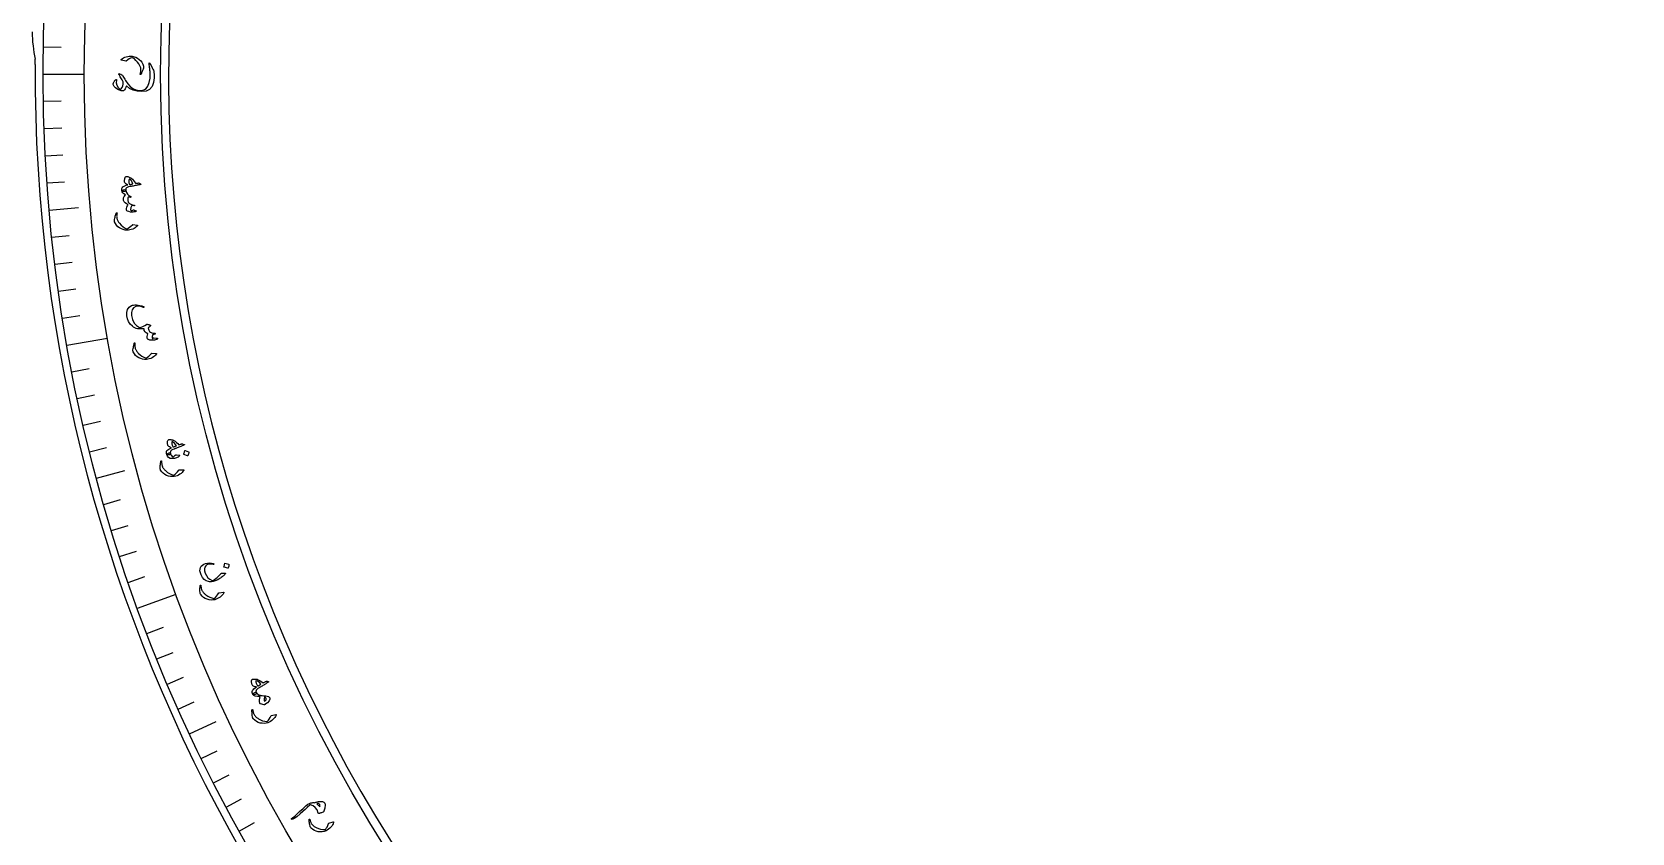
# Model space of a CAD drawing. Header units: millimetres. Extents: x -83 to 83, y -82 to 91.
# Drawn here: x -82.7 to 1.4, y -39.9 to 2.2 of the extents above; entities that cross this region are included whole.
import ezdxf

# ---------------------------------------------------------------- set-up
doc = ezdxf.new("R2010")
doc.units = ezdxf.units.MM
for name, color, linetype in [('CUT_INNER', 6, 'Continuous'), ('CUT_OUTER', 1, 'Continuous'), ('ENGRAVE', 7, 'Continuous'), ('ENGRAVE_FINE', 8, 'Continuous'), ('TEXT', 5, 'Continuous')]:
    doc.layers.add(name, color=color, linetype=linetype)

msp = doc.modelspace()

# ---------------------------------------------------------------- linework, layer by layer
at = {"layer": 'CUT_INNER'}
for centre, radius, start, end in [((-0.0003, -0.0001), 75.4873, 92.267929, 240.117327), ((0, 0), 75.4875, 240.117188, 87.539063)]:
    msp.add_arc(centre, radius, start, end, dxfattribs=at)
at = {"layer": 'CUT_OUTER'}
msp.add_lwpolyline([(-82.4984, 0.5062), (-82.496, 0.7734)], dxfattribs=at)
for centre, radius, start, end in [((-74.5003, 2.4412), 8.1677, 181.62066, 191.781966), ((0, 0), 82.5, 179.648438, 0)]:
    msp.add_arc(centre, radius, start, end, dxfattribs=at)
at = {"layer": 'ENGRAVE'}
for points in [[(-82.0793, 0), (-79.9194, 0)], [(-81.7669, -7.1537), (-80.23, -7.0192)], [(-80.8323, -14.2529), (-78.7052, -13.8779)], [(-79.2825, -21.2437), (-77.7923, -20.8444)], [(-77.1293, -28.0728), (-75.0997, -27.334)], [(-74.3891, -34.6882), (-72.9909, -34.0362)]]:
    msp.add_lwpolyline(points, dxfattribs=at)
for radius in [82.0793, 79.9194, 75.9082]:
    msp.add_circle((0, 0), radius, dxfattribs=at)
at = {"layer": 'ENGRAVE_FINE'}
for points in [[(-82.0667, 1.4325), (-81.1412, 1.4163)], [(-82.0667, -1.4325), (-81.1412, -1.4163)], [(-82.0292, -2.8645), (-81.1042, -2.8322)], [(-81.9668, -4.2957), (-81.0424, -4.2473)], [(-81.8793, -5.7256), (-80.9559, -5.661)], [(-81.6296, -8.5796), (-80.709, -8.4829)], [(-81.4674, -10.0029), (-80.5487, -9.8901)], [(-81.2805, -11.4232), (-80.3638, -11.2944)], [(-81.0687, -12.84), (-80.1545, -12.6952)], [(-80.5712, -15.6615), (-79.6626, -15.4848)], [(-80.2856, -17.0652), (-79.3802, -16.8728)], [(-79.9756, -18.4638), (-79.0736, -18.2556)], [(-79.6411, -19.8568), (-78.743, -19.6328)], [(-78.8996, -22.6241), (-78.0098, -22.369)], [(-78.4928, -23.9977), (-77.6076, -23.727)], [(-78.062, -25.3639), (-77.1817, -25.0778)], [(-77.6075, -26.7224), (-76.7322, -26.421)], [(-76.6276, -29.4146), (-75.7634, -29.0828)], [(-76.1026, -30.7474), (-75.2443, -30.4007)], [(-75.5543, -32.0709), (-74.7023, -31.7092)], [(-74.9831, -33.3846), (-74.1375, -33.0081)], [(-73.7723, -35.9812), (-72.9404, -35.5754)], [(-73.1331, -37.2632), (-72.3084, -36.843)], [(-72.4717, -38.5339), (-71.6544, -38.0993)], [(-71.7881, -39.7928), (-70.9785, -39.344)]]:
    msp.add_lwpolyline(points, dxfattribs=at)
at = {"layer": 'TEXT'}
for points in [[(-77.9707, 0.7323), (-77.9749, 0.7336), (-77.9782, 0.7352), (-77.9806, 0.7371), (-77.9822, 0.7393), (-77.9827, 0.7458), (-77.9797, 0.7538), (-77.9733, 0.7631), (-77.9634, 0.7739), (-77.9129, 0.8155), (-77.8547, 0.8513), (-77.7887, 0.8812), (-77.7151, 0.9052), (-77.6358, 0.9235), (-77.5578, 0.9344), (-77.481, 0.9378), (-77.4055, 0.9337), (-77.3063, 0.9121), (-77.2112, 0.8775), (-77.1203, 0.8299), (-77.0335, 0.7692), (-76.955, 0.697), (-76.8913, 0.6149), (-76.8422, 0.5227), (-76.8078, 0.4205), (-76.802, 0.3931), (-76.8006, 0.3658), (-76.8034, 0.3384), (-76.8106, 0.3111), (-76.8331, 0.2481), (-76.854, 0.1913), (-76.8732, 0.1405), (-76.8908, 0.0958), (-76.9068, 0.0574), (-76.9211, 0.0254), (-76.9339, -0.0002), (-76.9451, -0.0194), (-76.9485, -0.0234), (-76.952, -0.0263), (-76.9554, -0.028), (-76.9589, -0.0285), (-76.9634, -0.0281), (-76.9676, -0.0268), (-76.9714, -0.0247), (-76.9751, -0.0217), (-76.9778, -0.0178), (-76.9791, -0.0131), (-76.9789, -0.0076), (-76.9774, -0.0011), (-76.9668, 0.038), (-76.958, 0.0754), (-76.9511, 0.111), (-76.9461, 0.145), (-76.9429, 0.1775), (-76.9416, 0.2089), (-76.9422, 0.2392), (-76.9446, 0.2683), (-76.9492, 0.2973), (-76.9562, 0.3274), (-76.9656, 0.3585), (-76.9775, 0.3906), (-76.992, 0.4237), (-77.0092, 0.4579), (-77.0291, 0.4931), (-77.0517, 0.5293), (-77.1245, 0.6312), (-77.2036, 0.7188), (-77.2891, 0.792), (-77.3811, 0.8507), (-77.3885, 0.8546), (-77.3972, 0.8567), (-77.407, 0.8571), (-77.4179, 0.8557), (-77.483, 0.8323), (-77.5553, 0.7951), (-77.635, 0.7441), (-77.722, 0.6792), (-77.7275, 0.6764), (-77.7324, 0.6747), (-77.7367, 0.6741), (-77.7405, 0.6747)], [(-78.3873, -0.5873), (-78.3973, -0.5509), (-78.397, -0.5112), (-78.3863, -0.4682), (-78.3652, -0.422), (-78.3515, -0.3985), (-78.3375, -0.3769), (-78.3234, -0.3571), (-78.3091, -0.3393), (-78.2948, -0.3233), (-78.2807, -0.3092), (-78.2667, -0.297), (-78.2528, -0.2868), (-78.2393, -0.2799), (-78.2309, -0.2826), (-78.2277, -0.2949), (-78.2296, -0.3169), (-78.2381, -0.4558), (-78.2073, -0.5842), (-78.1371, -0.7021), (-78.0276, -0.8092), (-78.0205, -0.8122), (-78.0132, -0.812), (-78.0056, -0.8086), (-77.9977, -0.802), (-77.9354, -0.7169), (-77.8943, -0.6252), (-77.8746, -0.5269), (-77.8761, -0.4217), (-77.8799, -0.4028), (-77.889, -0.3785), (-77.9033, -0.3486), (-77.9227, -0.3133), (-77.9622, -0.249), (-77.997, -0.1921), (-78.0271, -0.1427), (-78.0525, -0.1007), (-78.0733, -0.0663), (-78.0895, -0.0394), (-78.101, -0.02), (-78.108, -0.0081), (-78.1133, 0.0088), (-78.1085, 0.018), (-78.0937, 0.0193), (-78.0687, 0.0127), (-78.0033, -0.0123), (-77.9545, -0.0341), (-77.9225, -0.0527), (-77.9072, -0.0682), (-77.8846, -0.1158), (-77.8583, -0.1661), (-77.8284, -0.219), (-77.7948, -0.2747), (-77.7576, -0.333), (-77.7167, -0.3941), (-77.6722, -0.4577), (-77.624, -0.524), (-77.5043, -0.6566), (-77.3642, -0.7564), (-77.2038, -0.8236), (-77.0233, -0.8582), (-76.9253, -0.8589), (-76.8343, -0.8425), (-76.7504, -0.8091), (-76.6737, -0.7588), (-76.5712, -0.6344), (-76.5019, -0.4523), (-76.4651, -0.2126), (-76.4605, 0.0851), (-76.4633, 0.1311), (-76.4672, 0.1807), (-76.4723, 0.2338), (-76.4784, 0.2905), (-76.4858, 0.3506), (-76.4946, 0.414), (-76.5047, 0.4806), (-76.5162, 0.5506), (-76.5174, 0.5627), (-76.5166, 0.5716), (-76.5139, 0.5774), (-76.5091, 0.5801), (-76.4858, 0.5687), (-76.4507, 0.5235), (-76.4036, 0.4445), (-76.3444, 0.3319), (-76.312, 0.2635), (-76.2878, 0.2037), (-76.2719, 0.1525), (-76.2643, 0.1098), (-76.2523, -0.0492), (-76.2503, -0.1934), (-76.2585, -0.323), (-76.277, -0.438), (-76.3578, -0.6554), (-76.488, -0.8091), (-76.668, -0.8992), (-76.898, -0.9253), (-77.1401, -0.9022), (-77.354, -0.8447), (-77.5397, -0.7527), (-77.697, -0.626), (-77.7335, -0.7096), (-77.7707, -0.7777), (-77.8085, -0.8303), (-77.847, -0.8674), (-77.8626, -0.8776), (-77.8797, -0.8845), (-77.8983, -0.8884), (-77.9183, -0.889), (-77.9723, -0.8817), (-78.0235, -0.87), (-78.0719, -0.8538), (-78.1174, -0.8333), (-78.2091, -0.7788), (-78.2846, -0.7195), (-78.344, -0.6557), (-78.3873, -0.5873)], [(-76.9595, -5.7745), (-76.9441, -5.7869), (-76.9415, -5.7973), (-76.9519, -5.8058), (-76.9751, -5.8124), (-76.9892, -5.8151), (-77.0087, -5.819), (-77.0337, -5.8242), (-77.064, -5.8307), (-77.1, -5.8383), (-77.142, -5.8469), (-77.19, -5.8566), (-77.244, -5.8673), (-77.2971, -5.8779), (-77.3446, -5.8874), (-77.3865, -5.8957), (-77.4229, -5.9029), (-77.4537, -5.9089), (-77.4785, -5.9138), (-77.4975, -5.9174), (-77.5107, -5.92), (-77.5937, -5.9382), (-77.6575, -5.9602), (-77.7022, -5.9859), (-77.7279, -6.0154), (-77.7372, -6.0356), (-77.7424, -6.0595), (-77.7435, -6.0871), (-77.7406, -6.1185), (-77.7422, -6.1374), (-77.7501, -6.1524), (-77.7644, -6.1635), (-77.7851, -6.1708), (-77.8104, -6.1749), (-77.8362, -6.176), (-77.8625, -6.1743), (-77.8894, -6.1698), (-77.9125, -6.163), (-77.9299, -6.155), (-77.9416, -6.1456), (-77.9477, -6.1348), (-77.9518, -6.0742), (-77.945, -6.0212), (-77.927, -5.9758), (-77.8981, -5.9379), (-77.8539, -5.9047), (-77.7947, -5.8755), (-77.7204, -5.8505), (-77.631, -5.8295), (-77.6885, -5.8011), (-77.7342, -5.7712), (-77.7682, -5.7398), (-77.7905, -5.7069), (-77.7995, -5.6796), (-77.8047, -5.647), (-77.8058, -5.6092), (-77.803, -5.5663), (-77.7961, -5.5207), (-77.787, -5.4822), (-77.7756, -5.4508), (-77.7619, -5.4265), (-77.7444, -5.4064), (-77.7256, -5.3927), (-77.7054, -5.3852), (-77.684, -5.384), (-77.6568, -5.3875), (-77.6266, -5.3945), (-77.5932, -5.405), (-77.5566, -5.4191), (-77.5198, -5.435), (-77.4903, -5.4491), (-77.4682, -5.4614), (-77.4534, -5.4719), (-77.3919, -5.5317), (-77.3334, -5.5972), (-77.2779, -5.6687), (-77.2254, -5.7461), (-77.1814, -5.7398), (-77.1435, -5.7348), (-77.1115, -5.7311), (-77.0855, -5.7288), (-77.0635, -5.7284), (-77.0437, -5.7308), (-77.026, -5.736), (-77.0103, -5.7439)], [(-77.3645, -5.7726), (-77.3993, -5.6915), (-77.4397, -5.6234), (-77.4857, -5.5684), (-77.5375, -5.5264), (-77.5443, -5.5239), (-77.5503, -5.5245), (-77.5556, -5.5282), (-77.56, -5.535), (-77.5686, -5.5597), (-77.5745, -5.5863), (-77.5779, -5.6148), (-77.5787, -5.6451), (-77.5768, -5.6772), (-77.5724, -5.7111), (-77.5653, -5.7469), (-77.5557, -5.7845), (-77.5534, -5.7903), (-77.5496, -5.7962), (-77.5444, -5.8024), (-77.5377, -5.8086), (-77.5189, -5.8059), (-77.4994, -5.8026), (-77.479, -5.7988), (-77.4577, -5.7946), (-77.4357, -5.7898), (-77.4128, -5.7846), (-77.3891, -5.7788), (-77.3645, -5.7726)], [(-77.1966, -7.1949), (-77.1926, -7.1996), (-77.1932, -7.2056), (-77.1984, -7.2128), (-77.208, -7.2214), (-77.2247, -7.2312), (-77.2491, -7.2397), (-77.2812, -7.2469), (-77.3209, -7.2528), (-77.3662, -7.2578), (-77.4107, -7.2595), (-77.4543, -7.2579), (-77.497, -7.2531), (-77.581, -7.2351), (-77.6422, -7.212), (-77.6807, -7.1839), (-77.6965, -7.1508), (-77.6992, -7.0693), (-77.6849, -6.9923), (-77.6536, -6.9199), (-77.6053, -6.8522), (-77.694, -6.8165), (-77.7647, -6.771), (-77.8174, -6.7157), (-77.8521, -6.6506), (-77.8644, -6.5802), (-77.8527, -6.507), (-77.8167, -6.4309), (-77.7566, -6.352), (-77.8369, -6.2987), (-77.8955, -6.2447), (-77.9325, -6.1901), (-77.9477, -6.1348), (-77.9422, -6.1231), (-77.9241, -6.1109), (-77.8933, -6.0983), (-77.8497, -6.0853), (-77.8063, -6.0784), (-77.7736, -6.0817), (-77.7518, -6.095), (-77.7406, -6.1185), (-77.7082, -6.223), (-77.654, -6.3123), (-77.578, -6.3864), (-77.4804, -6.4452), (-77.4751, -6.4484), (-77.4712, -6.4519), (-77.4687, -6.4559), (-77.4676, -6.4603), (-77.4677, -6.4658), (-77.469, -6.4709), (-77.4715, -6.4754), (-77.4752, -6.4795), (-77.4874, -6.4827), (-77.5088, -6.4794), (-77.5394, -6.4696), (-77.5793, -6.4534), (-77.6066, -6.4813), (-77.625, -6.5227), (-77.6344, -6.5776), (-77.6348, -6.6459), (-77.6099, -6.7289), (-77.5458, -6.7977), (-77.4427, -6.8522), (-77.3006, -6.8924), (-77.2933, -6.8943), (-77.288, -6.897), (-77.2847, -6.9005), (-77.2833, -6.9047), (-77.2833, -6.9112), (-77.2845, -6.9169), (-77.287, -6.9219), (-77.2906, -6.9262), (-77.2961, -6.9295), (-77.3017, -6.9318), (-77.3074, -6.9329), (-77.3132, -6.9328), (-77.4118, -6.9185), (-77.4332, -6.9475), (-77.4513, -6.9817), (-77.466, -7.0211), (-77.4773, -7.0657), (-77.4833, -7.1087), (-77.4825, -7.141), (-77.4749, -7.1624), (-77.4604, -7.1731), (-77.4397, -7.1751), (-77.4109, -7.1703), (-77.374, -7.1586), (-77.3291, -7.1401), (-77.3158, -7.1414), (-77.2893, -7.1509), (-77.2495, -7.1688), (-77.1966, -7.1949)], [(-77.1364, -7.9496), (-77.1321, -7.9504), (-77.1287, -7.9517), (-77.126, -7.9533), (-77.1242, -7.9553), (-77.123, -7.9616), (-77.125, -7.9698), (-77.1304, -7.9798), (-77.139, -7.9915), (-77.1845, -8.0385), (-77.2382, -8.0805), (-77.3003, -8.1178), (-77.3707, -8.1501), (-77.4473, -8.1776), (-77.5235, -8.1976), (-77.5993, -8.21), (-77.6748, -8.2148), (-77.7759, -8.2048), (-77.8744, -8.181), (-77.9703, -8.1434), (-78.0635, -8.092), (-78.1497, -8.0277), (-78.2223, -7.9513), (-78.2812, -7.8628), (-78.3265, -7.7623), (-78.3351, -7.735), (-78.3395, -7.7073), (-78.3395, -7.6791), (-78.3352, -7.6505), (-78.3192, -7.5841), (-78.3042, -7.5241), (-78.2902, -7.4705), (-78.2771, -7.4233), (-78.2649, -7.3827), (-78.2537, -7.3488), (-78.2434, -7.3215), (-78.2341, -7.301), (-78.231, -7.2966), (-78.2279, -7.2934), (-78.2246, -7.2913), (-78.2212, -7.2904), (-78.2167, -7.2904), (-78.2124, -7.2913), (-78.2083, -7.2932), (-78.2045, -7.2959), (-78.2014, -7.2995), (-78.1996, -7.3042), (-78.1992, -7.3099), (-78.2002, -7.3165), (-78.207, -7.3573), (-78.2121, -7.3961), (-78.2155, -7.433), (-78.2172, -7.468), (-78.2171, -7.5014), (-78.2153, -7.5334), (-78.2116, -7.5641), (-78.2063, -7.5934), (-78.1987, -7.6225), (-78.1886, -7.6523), (-78.176, -7.6829), (-78.1608, -7.7143), (-78.1429, -7.7464), (-78.1222, -7.7792), (-78.0986, -7.8128), (-78.0722, -7.8471), (-77.9887, -7.9423), (-77.9002, -8.0219), (-77.8069, -8.0859), (-77.7087, -8.1344), (-77.7009, -8.1374), (-77.6921, -8.1385), (-77.6823, -8.1378), (-77.6715, -8.1352), (-77.6097, -8.1043), (-77.5421, -8.0588), (-77.4687, -7.9989), (-77.3895, -7.9246), (-77.3843, -7.9212), (-77.3796, -7.919), (-77.3754, -7.918), (-77.3716, -7.9181)], [(-76.096, -13.8781), (-76.0853, -13.8802), (-76.0773, -13.884), (-76.0719, -13.8894), (-76.0692, -13.8965), (-76.0686, -13.9062), (-76.0705, -13.9148), (-76.075, -13.9225), (-76.082, -13.9292), (-76.108, -13.9472), (-76.1415, -13.9628), (-76.1824, -13.976), (-76.2309, -13.9868), (-76.3115, -13.9965), (-76.39, -13.9955), (-76.4663, -13.9839), (-76.5405, -13.9615), (-76.559, -13.9525), (-76.574, -13.9418), (-76.5855, -13.9292), (-76.5935, -13.9148), (-76.6071, -13.8599), (-76.6082, -13.7983), (-76.5965, -13.7301), (-76.5723, -13.6553), (-76.6613, -13.6117), (-76.7258, -13.5529), (-76.7656, -13.4788), (-76.7808, -13.3894), (-76.8293, -13.3948), (-76.8761, -13.3987), (-76.9213, -13.4009), (-76.9649, -13.4015), (-77.0071, -13.4006), (-77.0483, -13.3981), (-77.0885, -13.3941), (-77.1276, -13.3886), (-77.1992, -13.3724), (-77.2673, -13.3455), (-77.332, -13.308), (-77.3933, -13.2597), (-77.5042, -13.141), (-77.5901, -13.0098), (-77.6509, -12.8662), (-77.6865, -12.7104), (-77.6915, -12.5292), (-77.6518, -12.379), (-77.5674, -12.2601), (-77.4386, -12.1725), (-77.3899, -12.1557), (-77.3308, -12.145), (-77.2615, -12.1403), (-77.1819, -12.1415), (-77.0936, -12.1498), (-77.0004, -12.1663), (-76.9025, -12.191), (-76.7997, -12.2239), (-76.7931, -12.2268), (-76.7881, -12.2308), (-76.7847, -12.236), (-76.7828, -12.2422), (-76.7823, -12.2487), (-76.7832, -12.2546), (-76.7853, -12.2597), (-76.7886, -12.2642), (-76.7941, -12.2677), (-76.8001, -12.2695), (-76.8066, -12.2697), (-76.8137, -12.2682), (-76.95, -12.2273), (-77.0604, -12.2044), (-77.1448, -12.1996), (-77.2033, -12.213), (-77.3244, -12.2915), (-77.4046, -12.3979), (-77.4436, -12.5321), (-77.4414, -12.6939), (-77.3909, -12.9124), (-77.304, -13.0898), (-77.1811, -13.226), (-77.0222, -13.3208), (-76.9311, -13.3046), (-76.8373, -13.273), (-76.7409, -13.226), (-76.6419, -13.1637), (-76.6321, -13.1563), (-76.6229, -13.1517), (-76.6144, -13.1498), (-76.6067, -13.1507), (-76.5792, -13.1585), (-76.5534, -13.1661), (-76.5293, -13.1733), (-76.5068, -13.1803), (-76.4862, -13.187), (-76.4679, -13.1934), (-76.4518, -13.1997), (-76.438, -13.2058), (-76.4319, -13.2096), (-76.4289, -13.2142), (-76.429, -13.2196), (-76.4322, -13.2258), (-76.4348, -13.2292), (-76.439, -13.234), (-76.4446, -13.2402), (-76.4518, -13.2479), (-76.4605, -13.2567), (-76.4708, -13.2664), (-76.4827, -13.2769), (-76.4963, -13.2883), (-76.5222, -13.3113), (-76.5406, -13.33), (-76.5515, -13.3444), (-76.555, -13.3547), (-76.5496, -13.4146), (-76.5292, -13.4719), (-76.4936, -13.5265), (-76.443, -13.5784), (-76.4125, -13.595), (-76.365, -13.6084), (-76.3005, -13.6183), (-76.2191, -13.6249), (-76.2113, -13.6256), (-76.2044, -13.6282), (-76.1984, -13.6326), (-76.1931, -13.639), (-76.1894, -13.6452), (-76.1874, -13.6514), (-76.1871, -13.6576), (-76.1887, -13.6638), (-76.2013, -13.675), (-76.2274, -13.683), (-76.267, -13.688), (-76.32, -13.6897), (-76.3399, -13.7405), (-76.3495, -13.7927), (-76.3489, -13.8462), (-76.338, -13.9012), (-76.3216, -13.8974), (-76.3085, -13.8928), (-76.2988, -13.8874), (-76.2924, -13.8812), (-76.2867, -13.8743), (-76.2805, -13.8696), (-76.2739, -13.8673), (-76.2668, -13.8671)], [(-76.1402, -14.6931), (-76.1359, -14.6935), (-76.1323, -14.6945), (-76.1296, -14.6958), (-76.1276, -14.6976), (-76.1258, -14.7039), (-76.1271, -14.7122), (-76.1316, -14.7226), (-76.1392, -14.735), (-76.1803, -14.7858), (-76.2302, -14.8324), (-76.2887, -14.875), (-76.356, -14.9134), (-76.4299, -14.9475), (-76.504, -14.9741), (-76.5785, -14.9931), (-76.6532, -15.0045), (-76.7548, -15.0034), (-76.855, -14.9884), (-76.9538, -14.9593), (-77.0512, -14.9163), (-77.1428, -14.8598), (-77.2218, -14.7901), (-77.2883, -14.7072), (-77.3422, -14.611), (-77.3532, -14.5846), (-77.3599, -14.5573), (-77.3624, -14.5293), (-77.3606, -14.5004), (-77.3506, -14.4328), (-77.3409, -14.3718), (-77.3316, -14.3171), (-77.3227, -14.269), (-77.3141, -14.2275), (-77.306, -14.1927), (-77.2981, -14.1646), (-77.2907, -14.1434), (-77.288, -14.1387), (-77.2851, -14.1352), (-77.282, -14.1329), (-77.2787, -14.1317), (-77.2742, -14.1313), (-77.2699, -14.1318), (-77.2657, -14.1333), (-77.2616, -14.1357), (-77.2582, -14.139), (-77.256, -14.1435), (-77.2551, -14.1491), (-77.2555, -14.1559), (-77.2587, -14.197), (-77.2604, -14.2362), (-77.2605, -14.2732), (-77.2591, -14.3082), (-77.2561, -14.3415), (-77.2515, -14.3732), (-77.2452, -14.4035), (-77.2372, -14.4322), (-77.2272, -14.4605), (-77.2145, -14.4893), (-77.1992, -14.5187), (-77.1814, -14.5486), (-77.1607, -14.579), (-77.1372, -14.6099), (-77.1108, -14.6413), (-77.0814, -14.6731), (-76.9899, -14.7606), (-76.8947, -14.8321), (-76.7962, -14.8877), (-76.6941, -14.9274), (-76.6861, -14.9297), (-76.6772, -14.9301), (-76.6675, -14.9285), (-76.657, -14.9249), (-76.5981, -14.8887), (-76.5347, -14.8375), (-76.4669, -14.7714), (-76.3945, -14.6904), (-76.3897, -14.6865), (-76.3852, -14.6839), (-76.3811, -14.6825), (-76.3773, -14.6824)], [(-74.6795, -19.4698), (-74.6622, -19.4792), (-74.6578, -19.489), (-74.6665, -19.4992), (-74.6881, -19.5099), (-74.7015, -19.515), (-74.72, -19.5224), (-74.7436, -19.5319), (-74.7723, -19.5437), (-74.8064, -19.5577), (-74.8461, -19.5737), (-74.8916, -19.5918), (-74.9428, -19.6121), (-74.9931, -19.632), (-75.0382, -19.6498), (-75.078, -19.6655), (-75.1125, -19.6791), (-75.1416, -19.6905), (-75.1652, -19.6998), (-75.1833, -19.7068), (-75.1958, -19.7117), (-75.2741, -19.7444), (-75.333, -19.7775), (-75.3724, -19.8108), (-75.3923, -19.8445), (-75.3979, -19.866), (-75.3987, -19.8904), (-75.3949, -19.9178), (-75.3864, -19.9482), (-75.3846, -19.967), (-75.3897, -19.9832), (-75.4018, -19.9967), (-75.4208, -20.0076), (-75.445, -20.0161), (-75.4701, -20.0219), (-75.4963, -20.0249), (-75.5236, -20.0253), (-75.5475, -20.0228), (-75.5661, -20.0179), (-75.5793, -20.0108), (-75.5872, -20.0013), (-75.6021, -19.9424), (-75.6049, -19.889), (-75.5954, -19.8411), (-75.5737, -19.7987), (-75.5362, -19.7581), (-75.4831, -19.7188), (-75.4145, -19.6808), (-75.3303, -19.6442), (-75.392, -19.6266), (-75.4424, -19.6053), (-75.4814, -19.5805), (-75.5092, -19.5521), (-75.523, -19.5269), (-75.5339, -19.4958), (-75.5418, -19.4588), (-75.5467, -19.416), (-75.5481, -19.3699), (-75.546, -19.3304), (-75.5404, -19.2975), (-75.5314, -19.2712), (-75.5177, -19.2483), (-75.5016, -19.2314), (-75.4832, -19.2204), (-75.4623, -19.2154), (-75.435, -19.2139), (-75.4039, -19.2154), (-75.3692, -19.2198), (-75.3307, -19.2271), (-75.2916, -19.2362), (-75.2601, -19.2448), (-75.2361, -19.2529), (-75.2197, -19.2606), (-75.1485, -19.3083), (-75.0792, -19.3624), (-75.0118, -19.4228), (-74.9462, -19.4894), (-74.9041, -19.4754), (-74.8677, -19.4637), (-74.8369, -19.4543), (-74.8117, -19.4474), (-74.7902, -19.4431), (-74.7702, -19.4419), (-74.7519, -19.4438), (-74.7351, -19.4487)], [(-75.0784, -19.5405), (-75.1271, -19.4669), (-75.1791, -19.4072), (-75.2342, -19.3613), (-75.2926, -19.3293), (-75.2998, -19.328), (-75.3056, -19.3296), (-75.3101, -19.3342), (-75.3133, -19.3417), (-75.3172, -19.3676), (-75.3184, -19.3949), (-75.3166, -19.4234), (-75.3119, -19.4534), (-75.3043, -19.4846), (-75.2939, -19.5173), (-75.2805, -19.5512), (-75.2643, -19.5865), (-75.261, -19.5917), (-75.2562, -19.5969), (-75.25, -19.602), (-75.2423, -19.607), (-75.2243, -19.6009), (-75.2057, -19.5941), (-75.1863, -19.5868), (-75.1661, -19.5788), (-75.1453, -19.5702), (-75.1237, -19.5609), (-75.1014, -19.551), (-75.0784, -19.5405)], [(-75.081, -20.0105), (-74.9262, -20.0359), (-74.9085, -20.041), (-74.9005, -20.0493), (-74.9021, -20.0607), (-74.9132, -20.0753), (-74.95, -20.1066), (-74.9898, -20.134), (-75.0325, -20.1574), (-75.0783, -20.1769), (-75.1274, -20.1923), (-75.1801, -20.2036), (-75.2365, -20.2109), (-75.2965, -20.214), (-75.402, -20.2026), (-75.4856, -20.1633), (-75.5474, -20.0962), (-75.5872, -20.0013), (-75.5831, -19.9881), (-75.5648, -19.9708), (-75.5324, -19.9495), (-75.4859, -19.9242), (-75.4601, -19.9137), (-75.4381, -19.9086), (-75.4196, -19.909), (-75.4048, -19.9148), (-75.3982, -19.9208), (-75.3929, -19.9284), (-75.389, -19.9375), (-75.3864, -19.9482), (-75.3681, -20.0096), (-75.3412, -20.0601), (-75.3059, -20.0996), (-75.2622, -20.1281), (-75.2591, -20.1291), (-75.2554, -20.1287), (-75.2513, -20.127), (-75.2466, -20.124), (-75.2174, -20.1068), (-75.1888, -20.0852), (-75.1608, -20.0594), (-75.1333, -20.0292), (-75.1227, -20.0189), (-75.1104, -20.0123), (-75.0965, -20.0095), (-75.081, -20.0105)], [(-74.4359, -19.8598), (-74.4323, -19.8618), (-74.4296, -19.8653), (-74.4277, -19.8701), (-74.4267, -19.8763), (-74.4328, -19.9239), (-74.4434, -19.9701), (-74.4585, -20.0149), (-74.4782, -20.0583), (-74.4817, -20.0629), (-74.4858, -20.0656), (-74.4904, -20.0664), (-74.4954, -20.0653), (-74.6927, -20.0067), (-74.6978, -20.0039), (-74.7001, -19.9992), (-74.6997, -19.9926), (-74.6964, -19.984), (-74.6937, -19.9765), (-74.6896, -19.9649), (-74.6843, -19.9491), (-74.6777, -19.9291), (-74.6699, -19.9046), (-74.6609, -19.8754), (-74.6509, -19.8414), (-74.6397, -19.8027), (-74.6375, -19.7974), (-74.6347, -19.7943), (-74.6314, -19.7934), (-74.6275, -19.7948)], [(-74.702, -20.8048), (-74.6976, -20.8049), (-74.694, -20.8056), (-74.6911, -20.8067), (-74.689, -20.8084), (-74.6867, -20.8144), (-74.6874, -20.8228), (-74.691, -20.8335), (-74.6975, -20.8466), (-74.7344, -20.9005), (-74.7803, -20.951), (-74.8352, -20.9981), (-74.8992, -21.0419), (-74.97, -21.0819), (-75.0418, -21.1144), (-75.1145, -21.1393), (-75.1881, -21.1567), (-75.2894, -21.1638), (-75.3905, -21.157), (-75.4913, -21.136), (-75.5919, -21.101), (-75.6877, -21.0521), (-75.7721, -20.989), (-75.8451, -20.9117), (-75.9066, -20.8203), (-75.9197, -20.7948), (-75.9286, -20.7682), (-75.9334, -20.7404), (-75.9339, -20.7115), (-75.9294, -20.6434), (-75.9247, -20.5817), (-75.9198, -20.5265), (-75.9148, -20.4778), (-75.9097, -20.4357), (-75.9043, -20.4004), (-75.8988, -20.3718), (-75.8931, -20.35), (-75.8908, -20.3451), (-75.8882, -20.3414), (-75.8853, -20.3388), (-75.8821, -20.3374), (-75.8777, -20.3366), (-75.8733, -20.3368), (-75.869, -20.3379), (-75.8647, -20.34), (-75.861, -20.343), (-75.8585, -20.3473), (-75.8572, -20.3529), (-75.857, -20.3596), (-75.8569, -20.4009), (-75.8554, -20.44), (-75.8526, -20.477), (-75.8483, -20.5118), (-75.8426, -20.5446), (-75.8354, -20.5759), (-75.8267, -20.6056), (-75.8165, -20.6336), (-75.8041, -20.661), (-75.7892, -20.6887), (-75.7716, -20.7167), (-75.7513, -20.7451), (-75.7283, -20.7737), (-75.7024, -20.8026), (-75.6735, -20.8317), (-75.6417, -20.8611), (-75.5433, -20.9409), (-75.4427, -21.0045), (-75.34, -21.0519), (-75.2351, -21.0832), (-75.2268, -21.0848), (-75.218, -21.0845), (-75.2084, -21.0821), (-75.1983, -21.0777), (-75.1425, -21.0369), (-75.0835, -20.9807), (-75.0212, -20.9093), (-74.9556, -20.8227), (-74.9511, -20.8185), (-74.9469, -20.8155), (-74.9428, -20.8138), (-74.9391, -20.8133)], [(-72.5131, -26.2769), (-72.5432, -26.3082), (-72.5751, -26.3396), (-72.6087, -26.371), (-72.6443, -26.4025), (-72.6819, -26.4339), (-72.7222, -26.465), (-72.765, -26.4959), (-72.8103, -26.5265), (-72.8561, -26.5552), (-72.9023, -26.5814), (-72.949, -26.6051), (-72.9962, -26.6261), (-73.0441, -26.6446), (-73.0926, -26.6607), (-73.142, -26.6742), (-73.192, -26.6852), (-73.246, -26.6929), (-73.2976, -26.6954), (-73.3468, -26.6927), (-73.3936, -26.6847), (-73.5091, -26.6417), (-73.6122, -26.5672), (-73.703, -26.4611), (-73.7812, -26.3236), (-73.8215, -26.2183), (-73.8406, -26.1202), (-73.8382, -26.0294), (-73.8145, -25.946), (-73.7715, -25.8745), (-73.7125, -25.815), (-73.6378, -25.7675), (-73.5473, -25.732), (-73.4457, -25.7104), (-73.3432, -25.7039), (-73.2396, -25.7126), (-73.1349, -25.7364), (-73.1221, -25.7415), (-73.1138, -25.7478), (-73.1098, -25.7554), (-73.1104, -25.7643), (-73.1147, -25.7739), (-73.1235, -25.7793), (-73.1368, -25.7805), (-73.1547, -25.7775), (-73.2815, -25.7617), (-73.3881, -25.7692), (-73.4746, -25.8002), (-73.5409, -25.8547), (-73.5839, -25.927), (-73.602, -26.0143), (-73.5952, -26.1165), (-73.5634, -26.2336), (-73.5007, -26.3663), (-73.4207, -26.4759), (-73.3235, -26.5621), (-73.2091, -26.625), (-73.2055, -26.6259), (-73.2008, -26.6257), (-73.195, -26.6245), (-73.188, -26.6223), (-73.1347, -26.5994), (-73.0756, -26.5648), (-73.0106, -26.5187), (-72.9397, -26.4609), (-72.9046, -26.4301), (-72.8722, -26.4009), (-72.8424, -26.3733), (-72.8152, -26.3473), (-72.7909, -26.3228), (-72.7696, -26.2997), (-72.7513, -26.2779), (-72.736, -26.2576), (-72.7278, -26.2477), (-72.7194, -26.2407), (-72.7109, -26.2367), (-72.7022, -26.2357), (-72.5183, -26.2423), (-72.5067, -26.245), (-72.502, -26.2516), (-72.5041, -26.2623), (-72.5131, -26.2769)], [(-72.3302, -25.7623), (-72.3265, -25.7641), (-72.3236, -25.7672), (-72.3213, -25.7719), (-72.3198, -25.778), (-72.322, -25.8258), (-72.3288, -25.8726), (-72.3404, -25.9183), (-72.3565, -25.963), (-72.3596, -25.9679), (-72.3634, -25.9709), (-72.3679, -25.9721), (-72.3731, -25.9714), (-72.5744, -25.9294), (-72.5797, -25.9271), (-72.5824, -25.9226), (-72.5824, -25.9159), (-72.5799, -25.9071), (-72.5777, -25.8995), (-72.5746, -25.8876), (-72.5706, -25.8715), (-72.5656, -25.851), (-72.5598, -25.8261), (-72.5532, -25.7963), (-72.5459, -25.7617), (-72.5379, -25.7224), (-72.5361, -25.7169), (-72.5336, -25.7136), (-72.5304, -25.7124), (-72.5263, -25.7134)], [(-72.6032, -27.2396), (-72.5989, -27.2393), (-72.5952, -27.2396), (-72.5922, -27.2405), (-72.59, -27.242), (-72.5872, -27.2478), (-72.5871, -27.2563), (-72.5898, -27.2672), (-72.5951, -27.2808), (-72.6272, -27.3377), (-72.6685, -27.3921), (-72.7191, -27.4438), (-72.779, -27.4929), (-72.8461, -27.539), (-72.9148, -27.5776), (-72.985, -27.6088), (-73.0568, -27.6325), (-73.1572, -27.6485), (-73.2585, -27.6504), (-73.3607, -27.6384), (-73.4639, -27.6122), (-73.5636, -27.5719), (-73.6532, -27.5164), (-73.7327, -27.4458), (-73.8019, -27.36), (-73.8172, -27.3358), (-73.8284, -27.3101), (-73.8355, -27.2828), (-73.8386, -27.2541), (-73.8401, -27.1858), (-73.8408, -27.1239), (-73.8407, -27.0685), (-73.84, -27.0196), (-73.8385, -26.9772), (-73.8363, -26.9415), (-73.8333, -26.9126), (-73.8295, -26.8903), (-73.8276, -26.8853), (-73.8254, -26.8814), (-73.8227, -26.8786), (-73.8196, -26.8768), (-73.8153, -26.8757), (-73.8109, -26.8755), (-73.8065, -26.8762), (-73.8021, -26.8779), (-73.7982, -26.8806), (-73.7953, -26.8847), (-73.7935, -26.8901), (-73.7927, -26.8968), (-73.789, -26.9379), (-73.7841, -26.9768), (-73.778, -27.0133), (-73.7708, -27.0476), (-73.7622, -27.0799), (-73.7523, -27.1104), (-73.7411, -27.1392), (-73.7284, -27.1662), (-73.7138, -27.1924), (-73.6964, -27.2187), (-73.6765, -27.2451), (-73.6538, -27.2716), (-73.6284, -27.2981), (-73.6, -27.3246), (-73.5687, -27.3511), (-73.5345, -27.3776), (-73.4295, -27.4485), (-73.3238, -27.5031), (-73.2173, -27.5414), (-73.11, -27.5634), (-73.1017, -27.5643), (-73.0929, -27.5632), (-73.0836, -27.56), (-73.0738, -27.5547), (-73.0218, -27.5092), (-72.9679, -27.4481), (-72.9121, -27.3715), (-72.8544, -27.2796), (-72.8502, -27.2749), (-72.8463, -27.2716), (-72.8424, -27.2695), (-72.8387, -27.2688)], [(-70.2587, -31.9347), (-70.24, -31.9409), (-70.234, -31.9499), (-70.2408, -31.9614), (-70.2603, -31.9757), (-70.2726, -31.983), (-70.2896, -31.9934), (-70.3112, -32.0069), (-70.3375, -32.0234), (-70.3686, -32.0429), (-70.4051, -32.0655), (-70.4468, -32.0911), (-70.4938, -32.1198), (-70.54, -32.148), (-70.5813, -32.1733), (-70.6179, -32.1955), (-70.6496, -32.2148), (-70.6763, -32.2311), (-70.698, -32.2442), (-70.7146, -32.2542), (-70.7261, -32.2611), (-70.7977, -32.3068), (-70.85, -32.3494), (-70.8831, -32.389), (-70.897, -32.4256), (-70.8988, -32.4477), (-70.8955, -32.4719), (-70.8871, -32.4983), (-70.8735, -32.5268), (-70.8685, -32.545), (-70.8708, -32.5618), (-70.8804, -32.5772), (-70.8973, -32.5911), (-70.9196, -32.6037), (-70.9434, -32.6136), (-70.9687, -32.6211), (-70.9955, -32.6261), (-71.0195, -32.6277), (-71.0386, -32.6261), (-71.0529, -32.6214), (-71.0622, -32.6134), (-71.087, -32.5579), (-71.0989, -32.5057), (-71.0977, -32.4569), (-71.0836, -32.4115), (-71.0536, -32.365), (-71.008, -32.3172), (-70.9468, -32.2681), (-70.8701, -32.2177), (-70.9339, -32.2108), (-70.9872, -32.1985), (-71.0299, -32.1807), (-71.0621, -32.1575), (-71.08, -32.1349), (-71.0961, -32.1061), (-71.1101, -32.0711), (-71.1223, -32.0297), (-71.1315, -31.9846), (-71.1362, -31.9453), (-71.1364, -31.9119), (-71.1319, -31.8844), (-71.1224, -31.8595), (-71.1094, -31.8401), (-71.0931, -31.8262), (-71.0734, -31.8176), (-71.0467, -31.8116), (-71.0159, -31.8077), (-70.9809, -31.8061), (-70.9417, -31.8067), (-70.9017, -31.809), (-70.8691, -31.8121), (-70.8441, -31.816), (-70.8267, -31.8208), (-70.7484, -31.8557), (-70.6708, -31.8971), (-70.5941, -31.945), (-70.5181, -31.9996), (-70.479, -31.9785), (-70.4451, -31.9608), (-70.4164, -31.9463), (-70.3928, -31.9351), (-70.3723, -31.9273), (-70.3528, -31.9227), (-70.3344, -31.9214), (-70.317, -31.9234)], [(-70.6396, -32.0724), (-70.7002, -32.0082), (-70.7616, -31.9583), (-70.8238, -31.9225), (-70.8868, -31.9009), (-70.8941, -31.9009), (-70.8995, -31.9035), (-70.9032, -31.9088), (-70.905, -31.9167), (-70.9045, -31.9429), (-70.9009, -31.9699), (-70.8943, -31.9978), (-70.8846, -32.0265), (-70.8718, -32.056), (-70.8559, -32.0863), (-70.837, -32.1175), (-70.8149, -32.1495), (-70.8108, -32.1541), (-70.8052, -32.1584), (-70.7982, -32.1623), (-70.7897, -32.1659), (-70.7731, -32.1568), (-70.7558, -32.147), (-70.738, -32.1365), (-70.7195, -32.1251), (-70.7005, -32.1131), (-70.6808, -32.1003), (-70.6605, -32.0867), (-70.6396, -32.0724)], [(-70.1703, -32.7932), (-70.1631, -32.8693), (-70.2033, -32.9541), (-70.291, -33.0476), (-70.4261, -33.1499), (-70.4364, -33.1562), (-70.4462, -33.16), (-70.4556, -33.1614), (-70.4646, -33.1603), (-70.6628, -33.1128), (-70.6753, -33.1089), (-70.685, -33.1021), (-70.6919, -33.0924), (-70.696, -33.0798), (-70.706, -32.989), (-70.7064, -32.8994), (-70.6971, -32.8113), (-70.6782, -32.7245), (-70.8222, -32.7282), (-70.9342, -32.7108), (-71.0143, -32.6725), (-71.0622, -32.6134), (-71.0629, -32.6046), (-71.0583, -32.593), (-71.0482, -32.5787), (-71.0327, -32.5615), (-70.9908, -32.5269), (-70.9547, -32.5048), (-70.9242, -32.4951), (-70.8994, -32.4979), (-70.8917, -32.5026), (-70.8848, -32.509), (-70.8788, -32.5171), (-70.8735, -32.5268), (-70.8434, -32.5709), (-70.7996, -32.6074), (-70.7422, -32.6363), (-70.671, -32.6575), (-70.6327, -32.6635), (-70.571, -32.6704), (-70.486, -32.6782), (-70.3777, -32.6868), (-70.3034, -32.6983), (-70.2441, -32.7198), (-70.1997, -32.7515), (-70.1703, -32.7932)], [(-70.4453, -32.7386), (-70.4598, -32.793), (-70.466, -32.8499), (-70.464, -32.9095), (-70.4538, -32.9715), (-70.414, -32.9493), (-70.3856, -32.9225), (-70.3686, -32.8911), (-70.3629, -32.8553), (-70.3681, -32.8194), (-70.3835, -32.788), (-70.4092, -32.761), (-70.4453, -32.7386)], [(-69.8553, -33.667), (-69.8509, -33.6663), (-69.8472, -33.6663), (-69.8442, -33.6669), (-69.8419, -33.6682), (-69.8385, -33.6738), (-69.8377, -33.6821), (-69.8394, -33.6933), (-69.8435, -33.7073), (-69.8703, -33.7669), (-69.9066, -33.8247), (-69.9523, -33.8808), (-70.0075, -33.9351), (-70.0702, -33.987), (-70.1351, -34.0317), (-70.2022, -34.0691), (-70.2716, -34.0992), (-70.3701, -34.1241), (-70.4708, -34.1352), (-70.5738, -34.1324), (-70.6789, -34.1156), (-70.7818, -34.0844), (-70.8761, -34.0372), (-70.9615, -33.9741), (-71.0382, -33.8949), (-71.0556, -33.8721), (-71.0691, -33.8475), (-71.0787, -33.821), (-71.0843, -33.7927), (-71.0919, -33.7248), (-71.0982, -33.6633), (-71.1031, -33.6081), (-71.1068, -33.5592), (-71.1092, -33.5169), (-71.1101, -33.4812), (-71.1097, -33.4521), (-71.108, -33.4296), (-71.1066, -33.4244), (-71.1047, -33.4203), (-71.1023, -33.4173), (-71.0994, -33.4153), (-71.0952, -33.4138), (-71.0908, -33.4132), (-71.0864, -33.4135), (-71.0818, -33.4147), (-71.0777, -33.4171), (-71.0744, -33.4209), (-71.0721, -33.4261), (-71.0708, -33.4327), (-71.0634, -33.4733), (-71.055, -33.5116), (-71.0457, -33.5475), (-71.0353, -33.5809), (-71.0239, -33.6123), (-71.0113, -33.6418), (-70.9975, -33.6694), (-70.9825, -33.6952), (-70.9655, -33.72), (-70.9459, -33.7446), (-70.9236, -33.7691), (-70.8987, -33.7935), (-70.871, -33.8176), (-70.8403, -33.8414), (-70.8068, -33.865), (-70.7703, -33.8883), (-70.6594, -33.9495), (-70.5491, -33.9943), (-70.4396, -34.0229), (-70.3308, -34.0352), (-70.3224, -34.0353), (-70.3138, -34.0333), (-70.3048, -34.0293), (-70.2956, -34.0233), (-70.2479, -33.9732), (-70.1997, -33.9075), (-70.151, -33.8262), (-70.1018, -33.7294), (-70.0981, -33.7244), (-70.0944, -33.7208), (-70.0908, -33.7184), (-70.0871, -33.7173)], [(-67.8301, -38.3037), (-67.795, -38.291), (-67.7594, -38.2793), (-67.7235, -38.2686), (-67.6872, -38.2587), (-67.6507, -38.2503), (-67.614, -38.2435), (-67.5772, -38.2385), (-67.5402, -38.2351), (-67.4701, -38.2345), (-67.4113, -38.2415), (-67.3637, -38.2561), (-67.3273, -38.2784), (-67.2905, -38.3229), (-67.2697, -38.3831), (-67.2647, -38.459), (-67.2755, -38.5506), (-67.2806, -38.5771), (-67.2865, -38.6034), (-67.2932, -38.6294), (-67.3006, -38.6553), (-67.3088, -38.681), (-67.3176, -38.7068), (-67.327, -38.7327), (-67.337, -38.7586), (-67.3434, -38.7726), (-67.3511, -38.784), (-67.3598, -38.7927), (-67.3698, -38.7988), (-67.4145, -38.8155), (-67.4545, -38.8302), (-67.4899, -38.8429), (-67.5206, -38.8536), (-67.5462, -38.8622), (-67.5663, -38.8685), (-67.5808, -38.8727), (-67.5897, -38.8747), (-67.6023, -38.8741), (-67.6125, -38.8697), (-67.6201, -38.8616), (-67.6253, -38.8498), (-67.6926, -38.6818), (-67.7825, -38.5538), (-67.8953, -38.4656), (-68.031, -38.4171), (-68.0449, -38.4161), (-68.0571, -38.4179), (-68.0678, -38.4224), (-68.0769, -38.4297), (-68.1922, -38.5418), (-68.3137, -38.6556), (-68.4415, -38.7712), (-68.5756, -38.8885), (-68.7597, -39.0397), (-68.8984, -39.1378), (-68.9918, -39.1824), (-69.0399, -39.1735), (-69.0437, -39.1609), (-69.0392, -39.1467), (-69.0264, -39.1308), (-69.0052, -39.1132), (-68.9588, -39.0803), (-68.9115, -39.0445), (-68.8631, -39.0058), (-68.8138, -38.9642), (-68.7634, -38.92), (-68.7119, -38.8736), (-68.6595, -38.8249), (-68.6059, -38.774), (-68.4261, -38.6035), (-68.2796, -38.4754), (-68.1668, -38.3893), (-68.0875, -38.3452), (-68.0475, -38.3302), (-68.0097, -38.3183), (-67.9739, -38.3093), (-67.9402, -38.3034), (-67.9089, -38.3001), (-67.8801, -38.299), (-67.8539, -38.3002), (-67.8301, -38.3037)], [(-67.6967, -38.3662), (-67.6784, -38.3804), (-67.6602, -38.3959), (-67.6421, -38.4129), (-67.624, -38.4311), (-67.606, -38.4506), (-67.5883, -38.4712), (-67.5707, -38.4929), (-67.5533, -38.5157), (-67.5466, -38.4659), (-67.5465, -38.4262), (-67.5529, -38.3965), (-67.5659, -38.3769), (-67.5916, -38.3593), (-67.622, -38.3517), (-67.657, -38.354), (-67.6967, -38.3662)], [(-66.8402, -39.3142), (-66.836, -39.3132), (-66.8323, -39.3129), (-66.8292, -39.3133), (-66.8268, -39.3143), (-66.823, -39.3196), (-66.8215, -39.3279), (-66.8222, -39.3392), (-66.8252, -39.3534), (-66.847, -39.415), (-66.8783, -39.4757), (-66.9193, -39.5353), (-66.9699, -39.594), (-67.028, -39.6509), (-67.089, -39.7008), (-67.1528, -39.7436), (-67.2195, -39.7793), (-67.3156, -39.8123), (-67.4151, -39.8316), (-67.5179, -39.8373), (-67.624, -39.8293), (-67.7292, -39.8067), (-67.827, -39.7674), (-67.9174, -39.7115), (-68.0003, -39.6389), (-68.0196, -39.6177), (-68.035, -39.5943), (-68.0468, -39.5687), (-68.0547, -39.5409), (-68.0679, -39.4738), (-68.0792, -39.413), (-68.0887, -39.3584), (-68.0964, -39.3101), (-68.1022, -39.2681), (-68.1062, -39.2326), (-68.1081, -39.2035), (-68.1082, -39.181), (-68.1073, -39.1757), (-68.1057, -39.1715), (-68.1036, -39.1682), (-68.1009, -39.166), (-68.0968, -39.1641), (-68.0925, -39.1632), (-68.088, -39.1631), (-68.0834, -39.164), (-68.0791, -39.166), (-68.0755, -39.1696), (-68.0728, -39.1745), (-68.0709, -39.181), (-68.0602, -39.2209), (-68.0487, -39.2583), (-68.0364, -39.2933), (-68.0234, -39.3258), (-68.0094, -39.3561), (-67.9944, -39.3845), (-67.9784, -39.4109), (-67.9613, -39.4353), (-67.9423, -39.4586), (-67.9207, -39.4816), (-67.8965, -39.5041), (-67.8697, -39.5263), (-67.84, -39.5481), (-67.8075, -39.5693), (-67.7721, -39.5901), (-67.7339, -39.6103), (-67.6183, -39.6621), (-67.5047, -39.6977), (-67.3932, -39.7171), (-67.2838, -39.7204), (-67.2754, -39.7198), (-67.2669, -39.7172), (-67.2584, -39.7124), (-67.2497, -39.7056), (-67.2063, -39.6517), (-67.1637, -39.5823), (-67.1218, -39.4973), (-67.0807, -39.3968), (-67.0775, -39.3915), (-67.0741, -39.3875), (-67.0707, -39.3848), (-67.0672, -39.3834)]]:
    msp.add_lwpolyline(points, close=True, dxfattribs=at)

doc.saveas('drawing.dxf')
